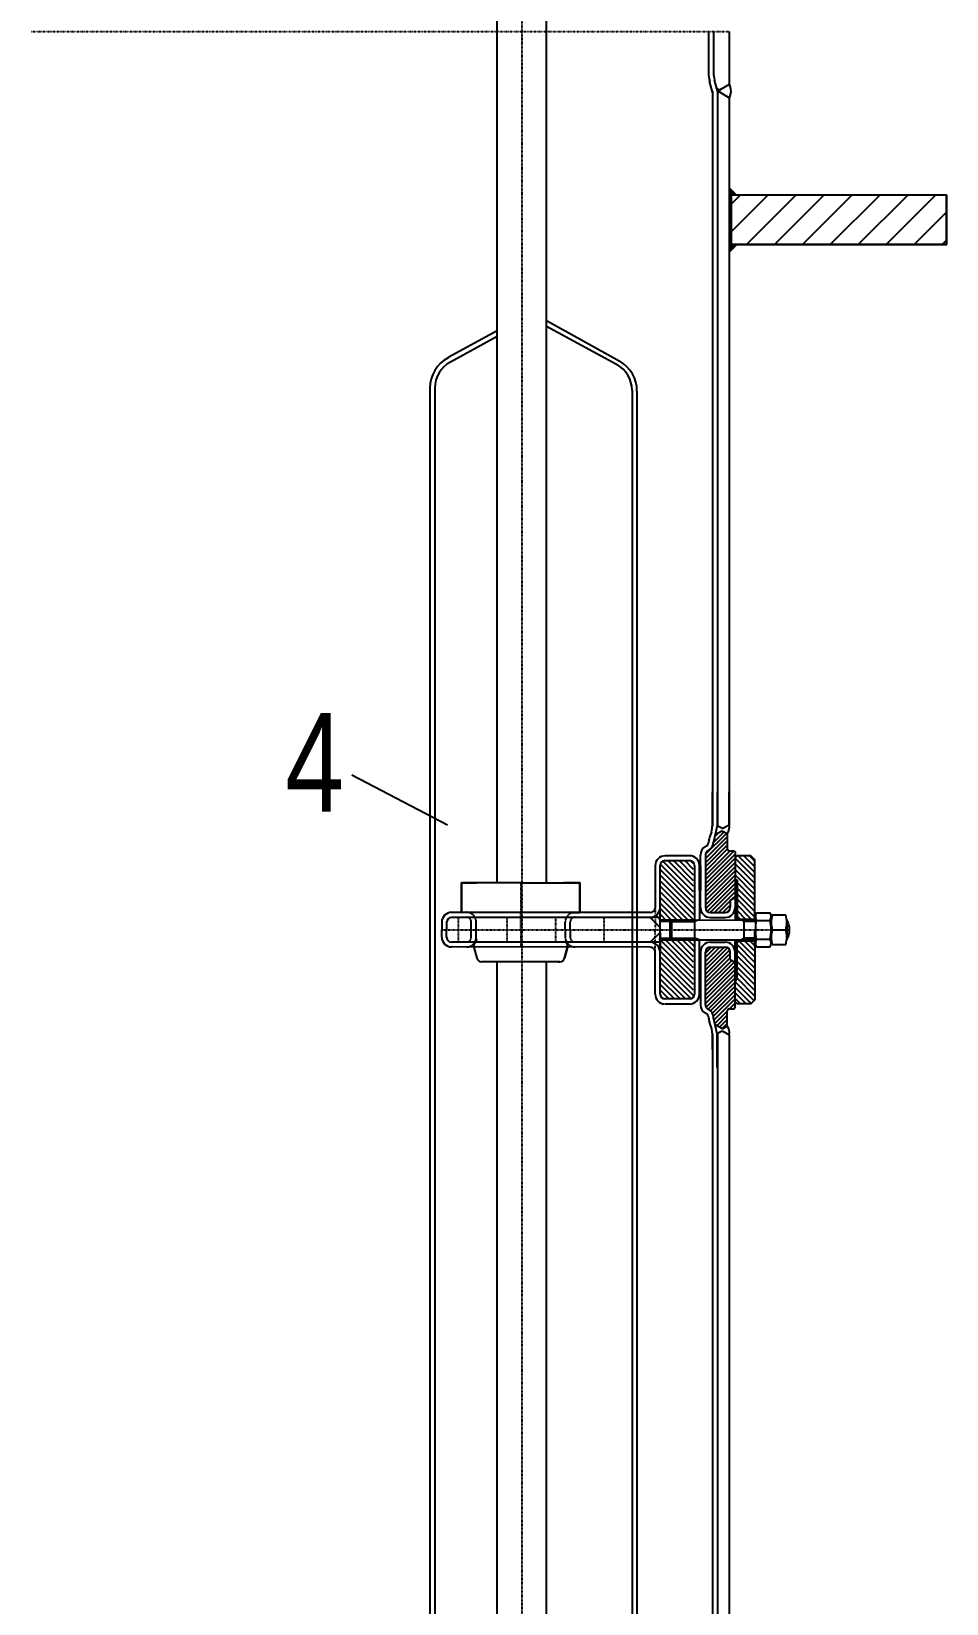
# Model space of a CAD drawing. Extents: x 77471 to 85881, y 26709 to 38599.
# Drawn here: x 81725 to 82652, y 34330 to 35921 of the extents above; entities that cross this region are included whole.
import ezdxf
from ezdxf.enums import TextEntityAlignment as Align

# ---------------------------------------------------------------- set-up
doc = ezdxf.new("R2010")
doc.units = 0
doc.header["$MEASUREMENT"] = 0
for name, pattern in [('DASHDOT', [1, 0.5, -0.25, 0, -0.25]), ('DASHED', [0.75, 0.5, -0.25]), ('DIVIDE', [1.25, 0.5, -0.25, 0, -0.25, 0, -0.25])]:
    doc.linetypes.add(name, pattern=pattern)
for name, color, linetype in [('10', 7, 'CONTINUOUS'), ('15', 7, 'CONTINUOUS'), ('20', 7, 'CONTINUOUS'), ('21', 7, 'CONTINUOUS'), ('22', 7, 'CONTINUOUS'), ('30', 7, 'CONTINUOUS'), ('5', 7, 'CONTINUOUS'), ('60', 7, 'CONTINUOUS')]:
    doc.layers.add(name, color=color, linetype=linetype)
doc.styles.get("Standard").update_dxf_attribs({"font": 'txt', "height": 0.2})

msp = doc.modelspace()

# ---------------------------------------------------------------- linework, layer by layer
at = {"layer": '10', "color": 2, "linetype": 'DASHDOT'}
for p, q in [((82221.8, 36687.6), (82221.8, 33082.3)), ((82220.7, 35059.1), (82220.7, 35029.1))]:
    msp.add_line(p, q, dxfattribs=at)
at = {"layer": '10', "color": 3, "linetype": 'Continuous'}
for p, q in [((82196.8, 35059.1), (82196.8, 36389.9)), ((82246.8, 35059.5), (82246.8, 36389.8)), ((82410.8, 35920.8), (82410.8, 35879.3)), ((82415.8, 35920.8), (82415.8, 35879.3)), ((82431.8, 35920.8), (82431.8, 35867.2)), ((82414.9, 35859.2), (82411.9, 35870.3)), ((82419.8, 35860.5), (82416.8, 35871.6)), ((82651.8, 35755), (82431.8, 35755)), ((82433.8, 35755), (82433.8, 35705)), ((82433.8, 35746.1), (82442.7, 35755)), ((82433.8, 35717.8), (82470.9, 35755)), ((82449.2, 35705), (82499.2, 35755)), ((82477.5, 35705), (82527.5, 35755)), ((82505.8, 35705), (82555.8, 35755)), ((82534.1, 35705), (82584.1, 35755)), ((82562.4, 35705), (82612.4, 35755)), ((82590.6, 35705), (82640.6, 35755)), ((82651.8, 35755), (82651.8, 35705)), ((82618.9, 35705), (82651.8, 35737.9)), ((82647.2, 35705), (82651.8, 35709.6)), ((82651.8, 35705), (82431.8, 35705)), ((82266.3, 34999.1), (82175.1, 34999.1)), ((82196.8, 33719.1), (82196.8, 34979.1)), ((82246.8, 33719.1), (82246.8, 34979.1))]:
    msp.add_line(p, q, dxfattribs=at)
at = {"layer": '10', "color": 3, "linetype": 'DIVIDE'}
msp.add_line((81725.4, 35920.8), (82431.8, 35920.8), dxfattribs=at)
at = {"layer": '10', "color": 92, "linetype": 'Continuous'}
for p, q in [((82414.8, 35860.4), (82414.8, 35116.8)), ((82419.8, 35860.5), (82419.8, 35116.6)), ((82431.8, 35853.7), (82431.8, 35117.6)), ((82414.8, 35117.1), (82414.8, 35151.2)), ((82419.7, 35151.2), (82419.7, 35116.9)), ((82431.8, 35117.9), (82431.8, 35151.2)), ((82419.8, 35116.9), (82419.8, 35144.9)), ((82414.7, 35132.7), (82414.7, 35116.9)), ((82428.7, 35104.6), (82407.7, 35083.6)), ((82428.7, 35108.8), (82407.8, 35087.9)), ((82413.8, 35110.7), (82411.9, 35104.8)), ((82419.7, 35116.9), (82415.7, 35100.7)), ((82426.5, 35110.8), (82415.7, 35100)), ((82424.3, 35111.4), (82417.5, 35107.5)), ((82421, 35109.5), (82417.6, 35106.2)), ((82424.3, 35114.3), (82419.7, 35116.9)), ((82424.3, 35114.3), (82425.4, 35114.3)), ((82424.3, 35111.4), (82425.4, 35111.4)), ((82425.4, 35114.3), (82431.8, 35117.9)), ((82425.4, 35111.4), (82429.7, 35109)), ((82429.7, 35109), (82429.7, 35093.4)), ((82402.7, 35033.9), (82402.7, 35087.2)), ((82428.7, 35100.4), (82407.7, 35079.4)), ((82428.7, 35096.1), (82407.7, 35075.1)), ((82429.1, 35092.3), (82407.7, 35070.9)), ((82432.6, 35091.5), (82407.7, 35066.6)), ((82436.8, 35091.4), (82407.7, 35062.4)), ((82437.7, 35088.1), (82407.7, 35058.1)), ((82407.7, 35087.2), (82407.7, 35033.9)), ((82431.7, 35091.4), (82436.7, 35091.4)), ((82436.7, 35091.4), (82437.7, 35090.4)), ((82437.7, 35090.4), (82437.7, 35021.4)), ((82437.7, 35083.9), (82407.7, 35053.9)), ((82437.7, 35079.7), (82407.7, 35049.7)), ((82437.7, 35075.4), (82407.7, 35045.4)), ((82437.7, 35071.2), (82407.7, 35041.2)), ((82160.7, 35059.1), (82160.7, 35029.1)), ((82220.7, 35059.1), (82160.7, 35059.1)), ((82160.7, 35059.1), (82160.7, 35029.1)), ((82161.1, 35059.1), (82160.7, 35058.7)), ((82220.7, 35059.1), (82280.7, 35059.1)), ((82280.5, 35059.1), (82280.7, 35058.8)), ((82280.7, 35059.1), (82280.7, 35029.1)), ((82280.7, 35059.1), (82280.7, 35029.1)), ((82437.7, 35066.9), (82407.7, 35036.9)), ((82437.7, 35062.7), (82407.9, 35032.8)), ((82437.7, 35058.4), (82409.6, 35030.2)), ((82402.1, 35051.5), (82401.7, 35051.1)), ((82402.7, 35050.7), (82401.7, 35049.7)), ((82402.7, 35049.3), (82401.7, 35050.3)), ((82402.7, 35049.3), (82401.7, 35048.3)), ((82402.7, 35047.9), (82401.7, 35048.9)), ((82402.7, 35047.9), (82401.7, 35046.9)), ((82402.7, 35046.4), (82401.7, 35047.4)), ((82402.7, 35046.4), (82401.7, 35045.4)), ((82402.7, 35045), (82401.7, 35046)), ((82402.7, 35045), (82401.7, 35044)), ((82402.7, 35043.6), (82401.7, 35044.6)), ((82402.7, 35043.6), (82401.7, 35042.6)), ((82402.7, 35042.2), (82401.7, 35043.2)), ((82402.1, 35041.5), (82401.7, 35041.8)), ((82402.7, 35050.7), (82402, 35051.5)), ((82402.7, 35042.2), (82402, 35041.5)), ((82437.7, 35054.2), (82412.6, 35029)), ((82437.7, 35050), (82416.7, 35029)), ((82432.7, 35040.7), (82421, 35029)), ((82432.7, 35041.5), (82437.7, 35044.3)), ((82432.7, 35041.5), (82432.7, 35034)), ((82437.7, 35045.7), (82434.5, 35042.5)), ((82160.7, 35029.3), (82161, 35029.1)), ((82160.7, 35029.3), (82161, 35029.1)), ((82165.7, 35029.1), (82160.7, 35029.1)), ((82165.7, 35029.1), (82160.7, 35029.1)), ((82270.2, 35029.1), (82280.7, 35029.1)), ((82270.2, 35029.1), (82280.7, 35029.1)), ((82412.7, 35029), (82427.7, 35029)), ((82412.7, 35024), (82427.7, 35024)), ((82432.7, 35036.5), (82425.2, 35029)), ((82432, 35031.4), (82430.4, 35029.9)), ((82173.4, 34993.8), (82176.4, 34982.8)), ((82173.4, 34993.8), (82176.4, 34982.8)), ((82174.8, 34998.7), (82174.7, 34998.7)), ((82174.8, 34998.7), (82174.7, 34998.7)), ((82268.1, 34993.8), (82265.1, 34982.8)), ((82265.1, 34982.8), (82268.1, 34993.8)), ((82266.7, 34998.7), (82266.8, 34998.7)), ((82266.7, 34998.7), (82266.8, 34998.7)), ((82413.8, 34994), (82407.7, 34987.9)), ((82418, 34994), (82407.7, 34983.7)), ((82422.3, 34994), (82407.7, 34979.4)), ((82426.5, 34994), (82407.7, 34975.2)), ((82430, 34993.2), (82407.7, 34970.9)), ((82432.1, 34991), (82407.7, 34966.7)), ((82412.7, 34999), (82427.7, 34999)), ((82412.7, 34994), (82427.7, 34994)), ((82437.7, 34932.5), (82437.7, 35001.5)), ((82260.3, 34979.1), (82181.2, 34979.1)), ((82227.2, 34979.1), (82214.2, 34979.1)), ((82226.9, 34979.1), (82214.5, 34979.1)), ((82258.7, 34979.1), (82260.3, 34979.1)), ((82402.1, 34981.4), (82401.7, 34981.1)), ((82402.7, 34980.7), (82401.7, 34979.7)), ((82402.7, 34979.3), (82401.7, 34980.3)), ((82402.7, 34979.3), (82401.7, 34978.3)), ((82402.7, 34977.9), (82401.7, 34978.9)), ((82402.7, 34977.9), (82401.7, 34976.9)), ((82402.7, 34976.5), (82401.7, 34977.5)), ((82402.7, 34976.5), (82401.7, 34975.5)), ((82402.7, 34975), (82401.7, 34976)), ((82402.7, 34975), (82401.7, 34974)), ((82402.7, 34980.7), (82402, 34981.4)), ((82402.7, 34989), (82402.7, 34935.7)), ((82407.7, 34935.7), (82407.7, 34989)), ((82432.7, 34987.5), (82407.7, 34962.5)), ((82432.7, 34983.2), (82407.7, 34958.2)), ((82434.3, 34980.5), (82407.7, 34954)), ((82437, 34979), (82407.7, 34949.7)), ((82437.7, 34975.5), (82407.7, 34945.5)), ((82432.7, 34981.5), (82432.7, 34989)), ((82432.7, 34981.5), (82437.7, 34978.6)), ((82402.7, 34973.6), (82401.7, 34974.6)), ((82402.7, 34973.6), (82401.7, 34972.6)), ((82402.7, 34972.2), (82401.7, 34973.2)), ((82402.1, 34971.4), (82401.7, 34971.8)), ((82402.7, 34972.2), (82402, 34971.4)), ((82437.7, 34971.2), (82407.7, 34941.2)), ((82437.7, 34967), (82407.7, 34937)), ((82437.7, 34962.8), (82408.3, 34933.3)), ((82437.7, 34958.5), (82410.5, 34931.3)), ((82437.7, 34954.3), (82412.9, 34929.4)), ((82437.7, 34950), (82414.7, 34927)), ((82437.7, 34945.8), (82415.6, 34923.6)), ((82437.7, 34941.5), (82416.5, 34920.3)), ((82429.7, 34929.3), (82417.5, 34917)), ((82429.7, 34913.9), (82429.7, 34929.5)), ((82431.7, 34931.5), (82436.7, 34931.5)), ((82437.7, 34937.3), (82431.9, 34931.5)), ((82437.7, 34933.1), (82436.1, 34931.5)), ((82436.7, 34931.5), (82437.7, 34932.5)), ((82413.8, 34912.2), (82411.9, 34918.1)), ((82419.7, 34906.3), (82415.7, 34922.5)), ((82424.3, 34911.5), (82417.5, 34915.4)), ((82429.7, 34925.1), (82419.1, 34914.4)), ((82429.7, 34920.8), (82421.8, 34912.9)), ((82424.3, 34911.5), (82425.4, 34911.5)), ((82429.7, 34916.6), (82424.6, 34911.5)), ((82425.4, 34911.5), (82429.7, 34913.9)), ((82414.7, 34890.5), (82414.7, 34906.3)), ((82414.8, 34906.1), (82414.8, 33776.8)), ((82414.8, 34906.1), (82414.8, 34872)), ((82424.3, 34909), (82419.7, 34906.3)), ((82419.7, 34872), (82419.7, 34906.3)), ((82419.8, 34906.3), (82419.8, 33776.6)), ((82419.8, 34906.3), (82419.8, 34878.3)), ((82424.3, 34909), (82425.4, 34909)), ((82425.4, 34909), (82431.8, 34905.3)), ((82431.8, 34905.3), (82431.8, 33777.6)), ((82431.8, 34905.3), (82431.8, 34872))]:
    msp.add_line(p, q, dxfattribs=at)
at = {"layer": '10', "color": 1, "linetype": 'Continuous'}
for p, q in [((82401.9, 35051.5), (82401.7, 35051.3)), ((82402.3, 35051.5), (82401.7, 35050.9)), ((82402.7, 35051.5), (82401.7, 35050.5)), ((82402.7, 35050.2), (82401.7, 35051.2)), ((82402.7, 35051), (82401.7, 35050)), ((82402.7, 35049.8), (82401.7, 35050.8)), ((82402.7, 35050.6), (82401.7, 35049.6)), ((82402.7, 35049.4), (82401.7, 35050.4)), ((82402.7, 35050.2), (82401.7, 35049.2)), ((82402.7, 35049), (82401.7, 35050)), ((82402.7, 35049.8), (82401.7, 35048.8)), ((82402.7, 35048.5), (82401.7, 35049.5)), ((82402.7, 35049.3), (82401.7, 35048.3)), ((82402.7, 35048.1), (82401.7, 35049.1)), ((82402.7, 35048.9), (82401.7, 35047.9)), ((82402.7, 35047.7), (82401.7, 35048.7)), ((82402.7, 35048.5), (82401.7, 35047.5)), ((82402.7, 35047.3), (82401.7, 35048.3)), ((82402.7, 35048.1), (82401.7, 35047.1)), ((82402.7, 35046.8), (82401.7, 35047.8)), ((82402.7, 35047.7), (82401.7, 35046.7)), ((82402.7, 35046.4), (82401.7, 35047.4)), ((82402.7, 35047.2), (82401.7, 35046.2)), ((82402.7, 35046), (82401.7, 35047)), ((82402.7, 35046.8), (82401.7, 35045.8)), ((82402.7, 35045.6), (82401.7, 35046.6)), ((82402.7, 35046.4), (82401.7, 35045.4)), ((82402.7, 35045.1), (82401.7, 35046.1)), ((82402.7, 35046), (82401.7, 35045)), ((82402.7, 35044.7), (82401.7, 35045.7)), ((82402.7, 35045.5), (82401.7, 35044.5)), ((82402.7, 35044.3), (82401.7, 35045.3)), ((82402.7, 35045.1), (82401.7, 35044.1)), ((82402.7, 35043.9), (82401.7, 35044.9)), ((82402.7, 35044.7), (82401.7, 35043.7)), ((82402.7, 35043.4), (82401.7, 35044.4)), ((82402.7, 35044.3), (82401.7, 35043.3)), ((82402.7, 35043), (82401.7, 35044)), ((82402.7, 35043.8), (82401.7, 35042.8)), ((82402.7, 35042.6), (82401.7, 35043.6)), ((82402.7, 35043.4), (82401.7, 35042.4)), ((82402.7, 35042.2), (82401.7, 35043.2)), ((82402.7, 35043), (82401.7, 35042)), ((82402.7, 35041.7), (82401.7, 35042.7)), ((82402.7, 35042.6), (82401.7, 35041.6)), ((82402.6, 35041.5), (82401.7, 35042.3)), ((82402.2, 35041.5), (82401.7, 35041.9)), ((82401.8, 35041.5), (82401.7, 35041.5)), ((82402.7, 35050.7), (82401.9, 35051.5)), ((82402.7, 35042.1), (82402.1, 35041.5)), ((82402.7, 35051.1), (82402.4, 35051.5)), ((82402.7, 35041.7), (82402.5, 35041.5)), ((82402.6, 34981.4), (82401.7, 34980.6)), ((82402.2, 34981.4), (82401.7, 34981)), ((82401.8, 34981.4), (82401.7, 34981.4)), ((82402.7, 34980.3), (82401.7, 34981.3)), ((82402.7, 34981.2), (82401.7, 34980.2)), ((82402.7, 34979.9), (82401.7, 34980.9)), ((82402.7, 34980.7), (82401.7, 34979.7)), ((82402.7, 34979.5), (82401.7, 34980.5)), ((82402.7, 34980.3), (82401.7, 34979.3)), ((82402.7, 34979.1), (82401.7, 34980.1)), ((82402.7, 34979.9), (82401.7, 34978.9)), ((82402.7, 34978.6), (82401.7, 34979.6)), ((82402.7, 34979.5), (82401.7, 34978.5)), ((82402.7, 34978.2), (82401.7, 34979.2)), ((82402.7, 34979), (82401.7, 34978)), ((82402.7, 34977.8), (82401.7, 34978.8)), ((82402.7, 34978.6), (82401.7, 34977.6)), ((82402.7, 34977.4), (82401.7, 34978.4)), ((82402.7, 34978.2), (82401.7, 34977.2)), ((82402.7, 34977), (82401.7, 34978)), ((82402.7, 34977.8), (82401.7, 34976.8)), ((82402.7, 34976.5), (82401.7, 34977.5)), ((82402.7, 34977.3), (82401.7, 34976.3)), ((82402.7, 34976.1), (82401.7, 34977.1)), ((82402.7, 34976.9), (82401.7, 34975.9)), ((82402.7, 34975.7), (82401.7, 34976.7)), ((82402.7, 34976.5), (82401.7, 34975.5)), ((82402.7, 34975.3), (82401.7, 34976.3)), ((82402.7, 34976.1), (82401.7, 34975.1)), ((82402.7, 34974.8), (82401.7, 34975.8)), ((82402.7, 34975.6), (82401.7, 34974.6)), ((82402.7, 34974.4), (82401.7, 34975.4)), ((82402.7, 34975.2), (82401.7, 34974.2)), ((82402.7, 34974), (82401.7, 34975)), ((82402.7, 34974.8), (82401.7, 34973.8)), ((82402.7, 34980.8), (82402.1, 34981.4)), ((82402.7, 34981.2), (82402.5, 34981.4)), ((82402.7, 34973.6), (82401.7, 34974.6)), ((82402.7, 34974.4), (82401.7, 34973.4)), ((82402.7, 34973.1), (82401.7, 34974.1)), ((82402.7, 34973.9), (82401.7, 34972.9)), ((82402.7, 34972.7), (82401.7, 34973.7)), ((82402.7, 34973.5), (82401.7, 34972.5)), ((82402.7, 34972.3), (82401.7, 34973.3)), ((82402.7, 34973.1), (82401.7, 34972.1)), ((82402.7, 34971.9), (82401.7, 34972.9)), ((82402.7, 34972.7), (82401.7, 34971.7)), ((82402.7, 34971.4), (82401.7, 34972.4)), ((82402.3, 34971.4), (82401.7, 34972)), ((82401.9, 34971.4), (82401.7, 34971.6)), ((82402.7, 34972.3), (82401.9, 34971.4)), ((82402.7, 34971.8), (82402.4, 34971.4))]:
    msp.add_line(p, q, dxfattribs=at)
at = {"layer": '10', "color": 3, "linetype": 'Continuous'}
msp.add_lwpolyline([(82419.8, 35858.3), (82421.8, 35859.5), (82421.8, 35859.5), (82431.8, 35853.7), (82431.8, 35853.7, 0.262314), (82431.8, 35867.2), (82431.8, 35867.2), (82421.8, 35861.5), (82421.8, 35861.5), (82419.1, 35863), (82419.1, 35863), (82419.8, 35860.5), (82419.8, 35860.5)], format="xyb", close=True, dxfattribs=at)
msp.add_lwpolyline([(82433.8, 35705), (82651.8, 35705), (82651.8, 35755), (82433.8, 35755)], close=True, dxfattribs=at)
at = {"layer": '10', "color": 92, "linetype": 'Continuous'}
for points in [[(82270.2, 35029.1), (82160.7, 35029.1), (82160.7, 35059.1), (82176.4, 35059.1)], [(82270.2, 35029.1), (82280.7, 35029.1), (82280.7, 35059.1), (82263.9, 35059.1)]]:
    msp.add_lwpolyline(points, dxfattribs=at)
for points in [[(82402.7, 35051.5), (82401.7, 35051.5), (82401.7, 35041.5), (82402.7, 35041.5)], [(82402.7, 34971.4), (82401.7, 34971.4), (82401.7, 34981.4), (82402.7, 34981.4)]]:
    msp.add_lwpolyline(points, close=True, dxfattribs=at)
at = {"layer": '10', "color": 3, "linetype": 'Continuous'}
for radius in [35, 30]:
    msp.add_arc((82445.8, 35879.3), radius, 180, 195.0021, dxfattribs=at)
at = {"layer": '10', "color": 92, "linetype": 'Continuous'}
for centre, radius, start, end in [((82430.9, 35098.3), 20.1, 161.2249, 173.6632), ((82394.7, 35117.1), 20, 342.1546, 0.0007), ((82412.7, 35087.2), 10, 117.6728, 180), ((82412.7, 35087.2), 5, 113.9664, 180), ((82405.4, 35100.9), 5.6, 299.3823, 355.7801), ((82405.7, 35100.4), 10, 299.5877, 360), ((82431.7, 35093.4), 2, 180, 270), ((82412.7, 35034), 10, 180, 270), ((82412.7, 35034), 5, 180, 270), ((82427.7, 35034), 5, 270, 360), ((82427.7, 35034), 10, 270, 360), ((82178.2, 34995.1), 5, 135, 194.9971), ((82178.2, 34995.1), 5, 135, 194.9971), ((82171.2, 35002.3), 5, 315, 360), ((82263.2, 34995.1), 5, 345.0029, 45), ((82263.2, 34995.1), 5, 345.0029, 45), ((82412.7, 34989), 10, 90, 180), ((82412.7, 34989), 5, 90, 180), ((82427.7, 34989), 10, 0, 90), ((82427.7, 34989), 5, 0, 90), ((82181.2, 34984.1), 5, 194.9951, 270), ((82181.2, 34984.1), 5, 194.9951, 270), ((82260.3, 34984.1), 5, 270, 345.0049), ((82260.3, 34984.1), 5, 270, 345.0049), ((82412.7, 34935.7), 10, 180, 242.3272), ((82412.7, 34935.7), 5, 180, 246.0336), ((82405.7, 34922.5), 10, 360, 60.4123), ((82431.7, 34929.5), 2, 90, 180), ((82405.4, 34922), 5.6, 4.2199, 60.6177), ((82430.9, 34924.6), 20.1, 186.3368, 198.7751), ((82394.7, 34906.1), 20, 359.9993, 17.8454)]:
    msp.add_arc(centre, radius, start, end, dxfattribs=at)
at = {"layer": '10', "color": 3, "linetype": 'Continuous'}
for points in [[(82431.8, 35754.9), (82431.8, 35763.6), (82440.4, 35754.9)], [(82431.8, 35705), (82431.8, 35696.4), (82440.4, 35705)]]:
    msp.add_solid(points, dxfattribs=at)
at = {"layer": '15', "color": 1, "linetype": 'Continuous'}
msp.add_line((82146.7, 35117.4), (82049.9, 35168), dxfattribs=at)
at = {"layer": '15', "color": 92, "linetype": 'Continuous'}
msp.add_line((82171, 35059.1), (82176.4, 35059.1), dxfattribs=at)
msp.add_lwpolyline([(82171.2, 35029.1), (82160.7, 35029.1), (82160.7, 35059.1), (82170.8, 35059.1)], dxfattribs=at)
for centre, start, end in [((82178.2, 34995.1), 135, 192.4138), ((82171.2, 35002.3), 315, 360)]:
    msp.add_arc(centre, 5, start, end, dxfattribs=at)
at = {"layer": '20', "color": 92, "linetype": 'Continuous'}
for p, q in [((82457.7, 35069.6), (82440.9, 35086.4)), ((82457.7, 35075.3), (82446.6, 35086.4)), ((82457.7, 35080.9), (82452.2, 35086.4)), ((82395.7, 35038.5), (82361.7, 35072.5)), ((82395.7, 35044.2), (82362, 35077.9)), ((82395.7, 35049.8), (82364.6, 35081)), ((82395.7, 35055.5), (82369.9, 35081.3)), ((82395.7, 35061.1), (82375.4, 35081.5)), ((82395.7, 35066.8), (82381.1, 35081.5)), ((82395.7, 35072.5), (82386.7, 35081.5)), ((82395.2, 35078.7), (82392.9, 35080.9)), ((82457.7, 35064), (82437.7, 35084)), ((82457.7, 35058.3), (82437.7, 35078.3)), ((82457.7, 35052.7), (82437.7, 35072.7)), ((82396.7, 35031.9), (82361.7, 35066.9)), ((82396.7, 35026.2), (82361.7, 35061.2)), ((82397.3, 35020), (82361.7, 35055.5)), ((82457.7, 35047), (82437.7, 35067)), ((82457.7, 35041.3), (82439.7, 35059.3)), ((82391.7, 35020), (82361.7, 35049.9)), ((82386, 35020), (82361.7, 35044.2)), ((82380.4, 35020), (82361.7, 35038.6)), ((82457.7, 35035.7), (82439.7, 35053.7)), ((82457.7, 35030), (82439.7, 35048)), ((82457.7, 35024.4), (82439.7, 35042.4)), ((82351.9, 35028.9), (82150.7, 35029.1)), ((82348.2, 35023.9), (82150.7, 35024.1)), ((82361.7, 35023.9), (82348.2, 35023.9)), ((82351.7, 35028.9), (82351.9, 35028.9)), ((82363.6, 35020), (82358, 35025.5)), ((82374.7, 35020), (82361.7, 35032.9)), ((82369.1, 35020), (82361.7, 35027.3)), ((82402.7, 35032.3), (82402.7, 35032.2)), ((82454, 35022.4), (82439.7, 35036.7)), ((82448.4, 35022.4), (82439.7, 35031.1)), ((82442.7, 35022.4), (82439.7, 35025.4)), ((82439.7, 35023.4), (82439.7, 35021.4)), ((82140.7, 35019.1), (82140.7, 35011.6)), ((82140.7, 35004.1), (82140.7, 35011.6)), ((82145.7, 35019.1), (82145.7, 35011.6)), ((82145.7, 35004.1), (82145.7, 35011.6)), ((82440.7, 35022.4), (82440.7, 35021.4)), ((82456.7, 35022.4), (82456.7, 35021.4)), ((82457.7, 34995), (82457.7, 35011.5)), ((82348.2, 34998.9), (82150.7, 34999.1)), ((82351.9, 34993.9), (82150.7, 34994.1)), ((82361.7, 34998.9), (82348.2, 34998.9)), ((82351.7, 34993.9), (82351.9, 34993.9)), ((82395.7, 34967.3), (82360.7, 35002.3)), ((82395.7, 34961.6), (82360.7, 34996.6)), ((82395.7, 34972.9), (82365.7, 35002.9)), ((82395.7, 34978.6), (82371.4, 35003)), ((82395.7, 34984.2), (82377, 35003)), ((82396.9, 34988.7), (82382.7, 35003)), ((82396.7, 34994.6), (82389.9, 35001.5)), ((82396.7, 35000.2), (82394, 35003)), ((82439.7, 34999.5), (82439.7, 35001.5)), ((82440.9, 35000.5), (82439.7, 34998.5)), ((82457.7, 34978.5), (82439.7, 34996.5)), ((82457.7, 34972.8), (82439.7, 34990.8)), ((82440.7, 35000.5), (82440.7, 35001.5)), ((82457.7, 34984.1), (82441.4, 35000.5)), ((82457.7, 34989.8), (82447.1, 35000.5)), ((82457.7, 34995.4), (82452.7, 35000.5)), ((82456.7, 35000.5), (82456.7, 35001.5)), ((82395.7, 34956), (82361.7, 34990)), ((82395.7, 34950.3), (82361.7, 34984.3)), ((82395.5, 34944.9), (82361.7, 34978.6)), ((82457.7, 34967.2), (82439.7, 34985.2)), ((82457.7, 34961.5), (82439.7, 34979.5)), ((82392.8, 34941.9), (82361.7, 34973)), ((82387.6, 34941.5), (82361.7, 34967.3)), ((82382, 34941.5), (82361.7, 34961.7)), ((82438.8, 34960.9), (82437.7, 34959.1)), ((82457, 34939.7), (82437.7, 34958.9)), ((82457.7, 34955.8), (82439.7, 34973.8)), ((82457.7, 34950.2), (82439.7, 34968.2)), ((82457.7, 34944.5), (82439.7, 34962.5)), ((82376.3, 34941.5), (82361.7, 34956)), ((82370.6, 34941.5), (82361.7, 34950.4)), ((82454.1, 34936.8), (82437.7, 34953.2)), ((82448.8, 34936.5), (82437.7, 34947.6)), ((82443.2, 34936.5), (82437.7, 34941.9))]:
    msp.add_line(p, q, dxfattribs=at)
at = {"layer": '20', "color": 92, "linetype": 'DASHED'}
for p, q in [((82170.7, 35004.2), (82170.7, 35019.2)), ((82175.7, 35004.1), (82175.7, 35019.2)), ((82265.7, 35011.7), (82265.7, 35019.2)), ((82265.7, 35011.7), (82265.7, 35004.2)), ((82270.7, 35011.7), (82270.7, 35019.2)), ((82270.7, 35011.7), (82270.7, 35004.2))]:
    msp.add_line(p, q, dxfattribs=at)
at = {"layer": '20', "color": 92, "linetype": 'Continuous'}
for points in [[(82437.7, 35084.4), (82437.7, 35062.6), (82437.7, 35062.6), (82439.7, 35061.4), (82439.7, 35061.4), (82439.7, 35023.4), (82439.7, 35023.4), (82440.7, 35022.4), (82440.7, 35022.4), (82456.7, 35022.4), (82456.7, 35022.4), (82457.7, 35023.4), (82457.7, 35021.4), (82457.7, 35082.4), (82457.7, 35082.4), (82453.7, 35086.4), (82453.7, 35086.4), (82439.7, 35086.4), (82439.7, 35086.4)], [(82437.7, 34938.5), (82437.7, 34960.3), (82437.7, 34960.3), (82439.7, 34961.5), (82439.7, 34961.5), (82439.7, 34999.5), (82439.7, 34999.5), (82440.7, 35000.5), (82440.7, 35000.5), (82456.7, 35000.5), (82456.7, 35000.5), (82457.7, 34999.5), (82457.7, 35001.5), (82457.7, 34940.5), (82457.7, 34940.5), (82453.7, 34936.5), (82453.7, 34936.5), (82439.7, 34936.5), (82439.7, 34936.5)]]:
    msp.add_lwpolyline(points, close=True, dxfattribs=at)
for points in [[(82361.7, 35013.9), (82351.7, 35023.9), (82351.7, 35023.9), (82361.7, 35013.9), (82361.7, 35033.9), (82361.7, 35033.9, -0.414214), (82351.7, 35023.9), (82351.7, 35023.9)], [(82361.7, 35008.9), (82351.7, 34998.9), (82351.7, 34998.9), (82361.7, 35008.9), (82361.7, 34988.9), (82361.7, 34988.9, 0.414214), (82351.7, 34998.9), (82351.7, 34998.9)]]:
    msp.add_lwpolyline(points, format="xyb", close=True, dxfattribs=at)
for centre, radius, start, end in [((82150.7, 35019.1), 10, 90, 180), ((82150.7, 35019.1), 5, 90, 180), ((82351.7, 35033.9), 5, 270, 360), ((82351.7, 35033.9), 10, 270, 360), ((82150.7, 35004.1), 10, 180, 270), ((82150.7, 35004.1), 5, 180, 270), ((82351.7, 34988.9), 5, 0, 90)]:
    msp.add_arc(centre, radius, start, end, dxfattribs=at)
at = {"layer": '20', "color": 92, "linetype": 'DASHED'}
for centre, radius, start, end in [((82165.7, 35019.2), 10, 0, 90), ((82165.7, 35019.2), 5, 0, 90), ((82275.7, 35019.2), 10, 92.0407, 180), ((82275.7, 35019.2), 5, 90, 180), ((82165.7, 35004.2), 5, 270, 0), ((82165.7, 35004.1), 10, 269.9534, 0), ((82275.7, 35004.2), 10, 180, 270), ((82275.7, 35004.2), 5, 180, 270)]:
    msp.add_arc(centre, radius, start, end, dxfattribs=at)
at = {"layer": '21', "color": 92, "linetype": 'Continuous'}
for p, q in [((82246.8, 35628.1), (82320.9, 35587)), ((82196.8, 35617.6), (82147.1, 35590.6)), ((82196.8, 35611.9), (82149.5, 35586.2)), ((82246.8, 35622.4), (82317.7, 35583.9)), ((82128.8, 35559.8), (82128.8, 34904.8)), ((82133.8, 35559.8), (82133.9, 33236.6)), ((82333.4, 35557.5), (82333.4, 35029)), ((82338.4, 35556.7), (82338.4, 35029)), ((82333.4, 34993.9), (82333.4, 33689)), ((82338.4, 34993.9), (82338.4, 33689)), ((82128.8, 34904.8), (82128.8, 33236.6))]:
    msp.add_line(p, q, dxfattribs=at)
at = {"layer": '21', "color": 92, "linetype": 'DASHED'}
for p, q in [((82333.4, 35029), (82333.4, 34993.9)), ((82338.4, 35029), (82338.4, 34993.9))]:
    msp.add_line(p, q, dxfattribs=at)
at = {"layer": '21', "color": 92, "linetype": 'Continuous'}
for centre, radius, start, end in [((82163.8, 35559.8), 35, 118.5008, 180), ((82163.8, 35559.8), 30, 118.5015, 180), ((82303.4, 35557.5), 30, 0, 61.4992), ((82303.4, 35556.7), 35, 0, 59.9984)]:
    msp.add_arc(centre, radius, start, end, dxfattribs=at)
at = {"layer": '22', "color": 92, "linetype": 'Continuous'}
for p, q in [((82391.7, 35086.5), (82366.8, 35086.5)), ((82361.7, 35020), (82361.7, 35076.7)), ((82366.7, 35081.5), (82391.7, 35081.5)), ((82396.7, 35076.5), (82396.7, 35011.5)), ((82401.7, 35051.4), (82401.7, 35076.6)), ((82401.7, 35076.5), (82401.7, 35021.5)), ((82402.7, 35051.4), (82402.7, 35076.6)), ((82402.7, 35076.4), (82402.7, 35054.8)), ((82402.7, 35076.4), (82402.7, 35051.4)), ((82361.7, 35021.5), (82396.7, 35021.5)), ((82361.7, 35011.5), (82361.7, 35020)), ((82371.7, 35020), (82361.7, 35020)), ((82361.7, 35003), (82361.7, 35011.5)), ((82371.7, 35020), (82373.2, 35021.5)), ((82371.7, 35020), (82371.7, 35011.5)), ((82371.7, 35020), (82396.7, 35020)), ((82371.7, 35011.5), (82371.7, 35003)), ((82373.2, 35021.5), (82373.2, 35011.5)), ((82373.2, 35011.5), (82373.2, 35001.5)), ((82401.3, 35021.5), (82396.7, 35020)), ((82396.7, 35011.5), (82396.7, 34946.5)), ((82361.7, 34946.5), (82361.7, 35003)), ((82361.7, 35003), (82371.7, 35003)), ((82361.7, 35001.5), (82402.7, 35001.5)), ((82373.2, 35001.5), (82371.7, 35003)), ((82371.7, 35002.9), (82396.7, 35002.9)), ((82401.3, 35001.5), (82396.7, 35003)), ((82401.7, 34946.4), (82401.7, 35001.5)), ((82371.7, 34941.5), (82366.7, 34941.5)), ((82391.7, 34936.4), (82366.8, 34936.4)), ((82391.7, 34941.5), (82371.7, 34941.5))]:
    msp.add_line(p, q, dxfattribs=at)
at = {"layer": '22', "color": 92, "linetype": 'DASHDOT'}
msp.add_line((82140.7, 35011.5), (82492.8, 35011.5), dxfattribs=at)
at = {"layer": '22', "color": 92, "linetype": 'Continuous'}
for centre, radius, start, end in [((82421.4, 35115.7), 10.6, 322.0987, 11.7746), ((82391.7, 35076.5), 10, 0, 90), ((82366.7, 35076.5), 5, 90, 180), ((82391.7, 35076.5), 5, 0, 90), ((82366.7, 34946.5), 5, 180, 270), ((82391.7, 34946.5), 5, 270, 360), ((82391.7, 34946.4), 10, 270, 360), ((82421.4, 34907.5), 10.6, 348.2254, 37.9013)]:
    msp.add_arc(centre, radius, start, end, dxfattribs=at)
at = {"layer": '30', "color": 92, "linetype": 'DASHDOT'}
for p, q in [((82157.6, 34999.5), (82157.6, 35023.5)), ((82206.9, 34999.5), (82206.9, 35023.5)), ((82220.7, 35011.6), (82220.7, 35029.1)), ((82256.1, 34999), (82256.1, 35023)), ((82305.3, 34999.5), (82305.3, 35023.5)), ((82220.7, 35011.6), (82220.7, 34994.1))]:
    msp.add_line(p, q, dxfattribs=at)
at = {"layer": '30', "color": 52, "linetype": 'DASHDOT'}
msp.add_line((82428.8, 35011.5), (82431.7, 35011.5), dxfattribs=at)
at = {"layer": '30', "color": 92, "linetype": 'Continuous'}
for centre, start, end in [((82366.8, 35076.4), 90, 180), ((82366.8, 34946.4), 180, 267.438)]:
    msp.add_arc(centre, 10, start, end, dxfattribs=at)
at = {"layer": '5', "color": 92, "linetype": 'Continuous'}
for p, q in [((82356.7, 35076.4), (82356.7, 35033.9)), ((82356.7, 35076.4), (82356.7, 35033.9)), ((82356.7, 34946.4), (82356.7, 34988.9)), ((82356.7, 34946.4), (82356.7, 34988.9))]:
    msp.add_line(p, q, dxfattribs=at)
at = {"layer": '5', "color": 92, "linetype": 'DIVIDE'}
for p in [(82356.7, 35033.9), (82356.7, 34988.9)]:
    msp.add_line(p, (82356.7, 35011.4), dxfattribs=at)
at = {"layer": '60', "color": 92, "linetype": 'Continuous'}
for p, q in [((82458.2, 35025), (82458.2, 35011.5)), ((82459.3, 35028.8), (82473.2, 35028.8)), ((82474.2, 35025), (82474.2, 35011.5)), ((82475.2, 35026.5), (82489.1, 35026.5)), ((82373.2, 35021.4), (82458.2, 35021.5)), ((82444.2, 35021.5), (82446.7, 35020)), ((82446.7, 35021.5), (82446.7, 35011.5)), ((82458.2, 35020), (82446.7, 35020)), ((82446.7, 35011.5), (82446.7, 35001.5)), ((82458.2, 34997.9), (82458.2, 35011.5)), ((82459.2, 35021), (82473.3, 35021)), ((82474.2, 34997.9), (82474.2, 35011.5)), ((82475.2, 35011.5), (82489.1, 35011.5)), ((82490.9, 35020), (82490.1, 35020)), ((82490.1, 35019), (82490.1, 35011.5)), ((82490.1, 35011.5), (82490.1, 35001.5)), ((82490.1, 35011.5), (82490.1, 35004)), ((82373.2, 35001.4), (82458.2, 35001.5)), ((82444.2, 35001.5), (82446.7, 35003)), ((82458.2, 35003), (82446.7, 35003)), ((82459.2, 35001.9), (82473.3, 35001.9)), ((82459.3, 34994.1), (82473.2, 34994.1)), ((82475.2, 34996.5), (82489.1, 34996.5)), ((82490.9, 35003), (82490.1, 35003))]:
    msp.add_line(p, q, dxfattribs=at)
for centre, radius, start, end in [((82466.2, 35024.9), 7.95, 150.6436, 208.9867), ((82466.3, 35024.9), 7.95, 331.0133, 29.3564), ((82502.9, 35019), 28.6, 164.8167, 195.1833), ((82461.4, 35019), 28.6, 344.8167, 15.1833), ((82514.7, 35010.5), 56.5, 169.221, 178.9872), ((82514.7, 35012.5), 56.5, 181.0128, 190.779), ((82417.8, 35010.5), 56.5, 1.0128, 10.779), ((82417.8, 35012.5), 56.5, 349.221, 358.9872), ((82502.9, 35004), 28.6, 164.8167, 195.1833), ((82461.4, 35004), 28.6, 344.8167, 15.1833), ((82472.8, 35011.5), 20, 330.0262, 30.0229), ((82466.2, 34998), 7.95, 151.0133, 209.3564), ((82466.3, 34998), 7.95, 330.6436, 28.9867)]:
    msp.add_arc(centre, radius, start, end, dxfattribs=at)

# ---------------------------------------------------------------- texts
at = {"layer": '15', "color": 1, "linetype": 'Continuous', "width": 0.79999}
msp.add_text('4', height=100, dxfattribs=at).set_placement((82012.1, 35131.1), align=Align.CENTER)

doc.saveas('drawing.dxf')
